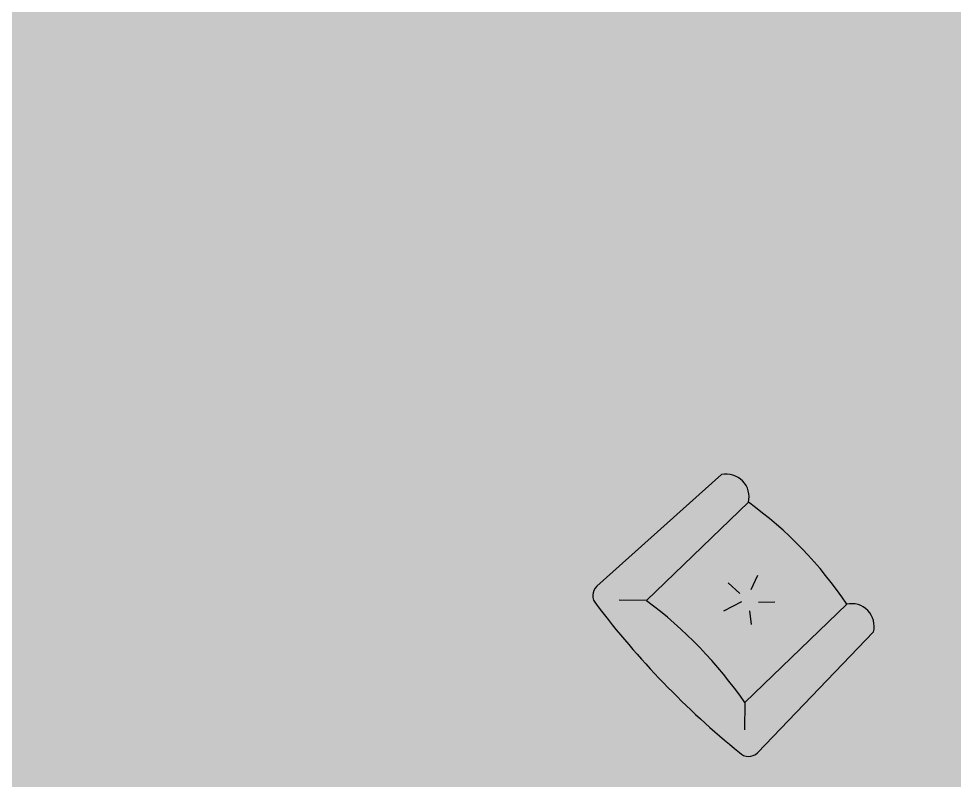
# Model space of a CAD drawing. Header units: centimetres. Extents: x 0 to 1099704, y -139216 to 99734.
# Drawn here: x 854887.9 to 855115, y 10322.2 to 10507.1 of the extents above; entities that cross this region are included whole.
import ezdxf

# ---------------------------------------------------------------- set-up
doc = ezdxf.new("R2010")
doc.units = ezdxf.units.CM
doc.header["$LTSCALE"] = 4
doc.layers.add('0.2', color=2, linetype='Continuous')
doc.layers.add('0.4', color=4, linetype='Continuous')

# ---------------------------------------------------------------- blocks, each defined once
blk = doc.blocks.new('Poltrona08')
for p, q in [((-49.37, -15.73), (-49.37, 39.27)), ((5.63, 39.27), (5.63, -15.73)), ((-20.38, 13.08), (-18.03, 20.58)), ((-29.29, 16.36), (-25.07, 13.08)), ((-17.56, 11.2), (-11.46, 11.67)), ((-25.07, 8.39), (-29.29, 3.7)), ((-19.44, 6.98), (-17.28, 1.21))]:
    blk.add_line(p, q)
for points in [[(-64.37, -15.73), (-66.87, 49.27)], [(23.13, 49.27), (20.63, -15.73)], [(-49.37, 39.27), (-56.87, 46.77)], [(5.63, 39.27), (13.13, 46.77)]]:
    blk.add_lwpolyline(points)
for centre, radius, start, end in [((-21.87, -276.15), 332.84, 83.0976, 96.9024), ((-61.87, 49.27), 5, 90, 180), ((18.13, 49.27), 5, 0, 90), ((-21.87, 208.74), 171.68, 260.7825, 279.2175), ((-56.87, -11.06), 8.83, 211.8908, 328.1092), ((-21.87, 134.27), 152.5, 259.6111, 280.3889), ((13.13, -11.06), 8.83, 211.8908, 328.1092)]:
    blk.add_arc(centre, radius, start, end)

msp = doc.modelspace()

# ---------------------------------------------------------------- hatches: boundary and pattern name
at = {"layer": '0.4', "true_color": 0xf8f3ec}
h = msp.add_hatch(color=7, dxfattribs=at)
h.dxf.hatch_style = 1
h.paths.add_polyline_path([(865654.487, 6328.003), (865654.487, 15549.552), (844265.68, 15549.552), (844265.68, 6328.003)])

# ---------------------------------------------------------------- block references
at = {"layer": '0.2', "xscale": 0.625, "yscale": 0.625, "zscale": 0.625, "rotation": 133.9977759840933}
msp.add_blockref('Poltrona08', (855060.421, 10380.321), dxfattribs=at)

doc.saveas('drawing.dxf')
